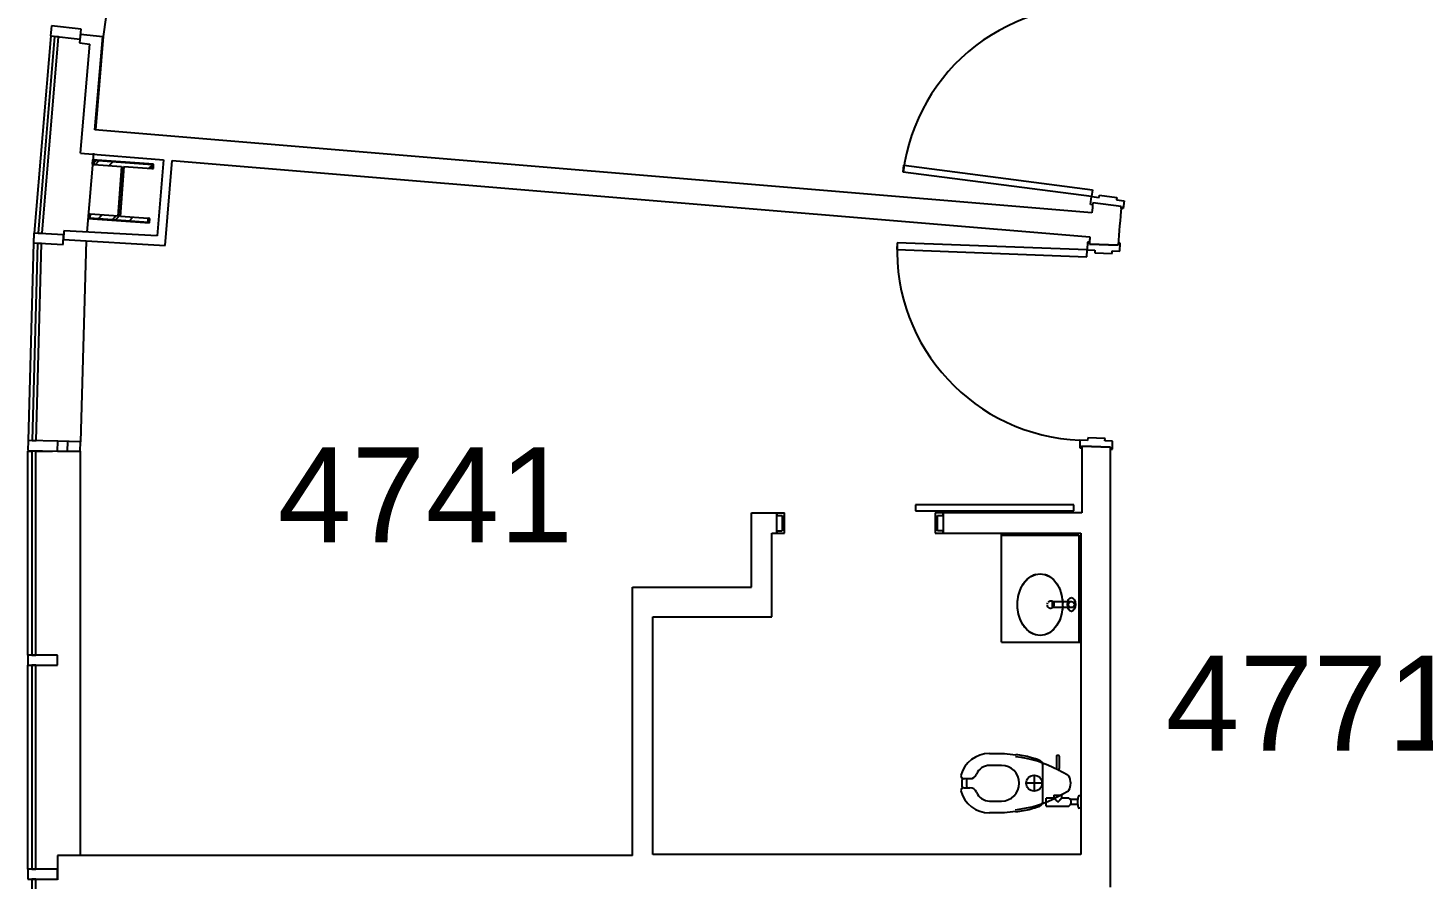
# Model space of a CAD drawing. Header units: inches. Extents: x -1050 to 5570, y -48 to 4302.
# Drawn here: x -42.7 to 309.5, y 3191.8 to 3406.5 of the extents above; entities that cross this region are included whole.
import ezdxf

# ---------------------------------------------------------------- set-up
doc = ezdxf.new("R2010")
doc.units = ezdxf.units.IN
doc.header["$LTSCALE"] = 98
doc.header["$MEASUREMENT"] = 0
for name, color, linetype in [('A-ANNO-ROOM', 4, 'CONTINUOUS'), ('A-COLS', 5, 'CONTINUOUS'), ('A-DOOR', 2, 'CONTINUOUS'), ('A-FLOR-PFIX', 2, 'CONTINUOUS'), ('A-GLAZ', 2, 'CONTINUOUS'), ('A-WALL-FULL', 6, 'CONTINUOUS')]:
    doc.layers.add(name, color=color, linetype=linetype)
doc.styles.add('Arial', font='arial.ttf')

msp = doc.modelspace()

# ---------------------------------------------------------------- linework, layer by layer
at = {"layer": 'A-COLS'}
for p, q in [((-26.39, 3373.18), (-26.47, 3372.1)), ((-26.47, 3372.1), (-26.07, 3372.07)), ((-10.93, 3372.1), (-26.39, 3373.18)), ((-26, 3373.02), (-26.07, 3372.08)), ((-26.07, 3372.08), (-19.03, 3371.58)), ((-26.04, 3372.48), (-25.54, 3372.98)), ((-11.34, 3371.99), (-26, 3373.02)), ((-25.61, 3372.04), (-24.73, 3372.93)), ((-22.12, 3371.8), (-21.23, 3372.68)), ((-19.07, 3371.58), (-19.95, 3359.01)), ((-19.03, 3371.58), (-19.91, 3359)), ((-19.32, 3358.96), (-18.44, 3371.54)), ((-19.28, 3358.96), (-18.4, 3371.53)), ((-18.44, 3371.54), (-11.4, 3371.05)), ((-12.15, 3371.1), (-11.34, 3371.91)), ((-11.4, 3371.05), (-11.34, 3371.99)), ((-11.4, 3371.04), (-11, 3371.01)), ((-11, 3371.01), (-10.93, 3372.1)), ((-19.58, 3363.67), (-18.95, 3364.3)), ((-19.86, 3359.65), (-19.23, 3360.29)), ((-27.35, 3359.53), (-27.42, 3358.44)), ((-27.42, 3358.44), (-11.96, 3357.36)), ((-26.95, 3359.5), (-27.35, 3359.53)), ((-26.95, 3359.49), (-27.01, 3358.55)), ((-27.01, 3358.55), (-12.35, 3357.52)), ((-19.91, 3359), (-26.95, 3359.49)), ((-24.85, 3358.4), (-23.97, 3359.28)), ((-21.36, 3358.16), (-20.48, 3359.04)), ((-20.55, 3358.1), (-19.29, 3359.35)), ((-12.28, 3358.46), (-19.32, 3358.96)), ((-17.05, 3357.85), (-16.16, 3358.74)), ((-12.35, 3357.52), (-12.28, 3358.46)), ((-11.88, 3358.44), (-12.28, 3358.47)), ((-11.96, 3357.36), (-11.88, 3358.44))]:
    msp.add_line(p, q, dxfattribs=at)
at = {"layer": 'A-DOOR'}
for p, q in [((178.23, 3370.14), (178.45, 3371.87)), ((178.45, 3371.87), (226.05, 3365.69)), ((225.83, 3363.95), (178.23, 3370.14)), ((225.57, 3361.97), (225.83, 3363.95)), ((226.05, 3365.69), (225.83, 3363.95)), ((225.83, 3363.95), (227.75, 3363.71)), ((227.75, 3363.71), (227.83, 3364.32)), ((227.83, 3364.32), (232.17, 3363.75)), ((232.17, 3363.75), (232.09, 3363.14)), ((226.07, 3361.91), (225.57, 3361.97)), ((226.13, 3362.4), (226.07, 3361.91)), ((233.32, 3361.47), (226.15, 3362.4)), ((232.09, 3363.14), (234.01, 3362.89)), ((233.26, 3360.97), (233.32, 3361.47)), ((233.75, 3360.91), (233.26, 3360.97)), ((234.01, 3362.89), (233.75, 3360.91)), ((176.74, 3352.3), (176.67, 3350.56)), ((176.67, 3350.56), (224.64, 3348.74)), ((224.7, 3350.49), (176.74, 3352.3)), ((224.64, 3348.74), (224.7, 3350.49)), ((224.78, 3352.49), (224.7, 3350.49)), ((224.7, 3350.49), (226.64, 3350.42)), ((225.28, 3352.47), (224.78, 3352.49)), ((225.26, 3351.97), (225.28, 3352.47)), ((232.5, 3351.7), (225.26, 3351.97)), ((226.64, 3350.42), (226.62, 3349.8)), ((226.62, 3349.8), (230.99, 3349.63)), ((230.99, 3349.63), (231.01, 3350.25)), ((231.01, 3350.25), (232.95, 3350.18)), ((232.52, 3352.2), (232.5, 3351.7)), ((233.02, 3352.18), (232.52, 3352.2)), ((232.95, 3350.18), (233.02, 3352.18)), ((222.89, 3302.52), (222.81, 3300.53)), ((222.81, 3300.53), (223.31, 3300.51)), ((224.82, 3302.45), (222.89, 3302.52)), ((223.31, 3300.51), (223.33, 3301.01)), ((223.33, 3301.01), (230.58, 3300.73)), ((224.85, 3303.08), (224.82, 3302.45)), ((229.22, 3302.91), (224.85, 3303.08)), ((229.2, 3302.29), (229.22, 3302.91)), ((231.13, 3302.21), (229.2, 3302.29)), ((230.58, 3300.73), (230.56, 3300.23)), ((230.56, 3300.23), (231.06, 3300.21)), ((231.06, 3300.21), (231.13, 3302.21)), ((221.33, 3286.14), (181.33, 3286.14)), ((181.33, 3286.14), (181.33, 3284.64)), ((221.33, 3284.64), (221.33, 3286.14)), ((146.33, 3284.14), (148.33, 3284.14)), ((146.33, 3284.14), (146.33, 3283.51)), ((146.33, 3284.14), (146.33, 3283.51)), ((146.33, 3283.51), (147.7, 3283.51)), ((147.7, 3283.51), (147.7, 3279.64)), ((147.7, 3283.51), (147.7, 3279.64)), ((148.33, 3279.01), (148.33, 3284.14)), ((148.33, 3279.01), (148.33, 3284.14)), ((181.33, 3284.64), (221.33, 3284.64)), ((188.33, 3284.14), (186.33, 3284.14)), ((186.33, 3284.14), (186.33, 3279.01)), ((186.95, 3279.64), (186.95, 3283.51)), ((186.95, 3283.51), (188.33, 3283.51)), ((188.33, 3283.51), (188.33, 3284.14)), ((146.33, 3279.64), (147.7, 3279.64)), ((146.33, 3279.64), (146.33, 3279.01)), ((146.33, 3279.64), (146.33, 3279.01)), ((146.33, 3279.01), (148.33, 3279.01)), ((186.33, 3279.01), (188.33, 3279.01)), ((188.33, 3279.64), (186.95, 3279.64)), ((188.33, 3279.01), (188.33, 3279.64))]:
    msp.add_line(p, q, dxfattribs=at)
for centre, start, end in [((225.83, 3363.95), 82.6019, 172.6019), ((225.83, 3363.95), 82.6019, 172.6019), ((224.7, 3350.49), 177.8341, 267.8341), ((224.7, 3350.49), 177.8341, 267.8341)]:
    msp.add_arc(centre, 48, start, end, dxfattribs=at)
at = {"layer": 'A-FLOR-PFIX'}
for p, q in [((203.08, 3251.51), (203.08, 3279.01)), ((203.08, 3278.51), (222.58, 3278.51)), ((222.58, 3278.51), (222.58, 3251.51)), ((209.46, 3267.31), (210.5, 3268.12)), ((210.5, 3268.12), (211.64, 3268.63)), ((211.46, 3268.57), (211.71, 3268.65)), ((211.64, 3268.63), (212.83, 3268.8)), ((212.83, 3268.8), (214.02, 3268.63)), ((214.02, 3268.63), (215.15, 3268.12)), ((215.15, 3268.12), (216.19, 3267.31)), ((207.39, 3263.42), (207.87, 3264.91)), ((207.87, 3264.91), (208.58, 3266.22)), ((208.58, 3266.22), (209.46, 3267.31)), ((216.19, 3267.31), (217.08, 3266.22)), ((217.08, 3266.22), (217.78, 3264.91)), ((217.78, 3264.91), (218.26, 3263.42)), ((207.14, 3261.83), (207.39, 3263.42)), ((207.14, 3260.2), (207.14, 3261.83)), ((214.84, 3261.69), (215.32, 3261.98)), ((215.32, 3261.98), (215.8, 3261.98)), ((215.8, 3261.98), (216.15, 3261.8)), ((215.97, 3261.76), (220.72, 3261.76)), ((215.97, 3260.26), (215.97, 3261.76)), ((216.15, 3261.8), (216.28, 3261.62)), ((216.28, 3261.62), (216.27, 3260.7)), ((218.26, 3263.42), (218.51, 3261.83)), ((218.51, 3261.83), (218.51, 3260.2)), ((207.39, 3258.61), (207.14, 3260.2)), ((207.87, 3257.12), (207.39, 3258.61)), ((215.52, 3260.02), (215.37, 3260.04)), ((215.92, 3260.18), (215.52, 3260.02)), ((216.27, 3260.7), (215.92, 3260.18)), ((220.72, 3260.26), (215.97, 3260.26)), ((218.26, 3258.61), (217.78, 3257.12)), ((218.51, 3260.2), (218.26, 3258.61)), ((208.58, 3255.81), (207.87, 3257.12)), ((209.46, 3254.72), (208.58, 3255.81)), ((210.5, 3253.91), (209.46, 3254.72)), ((216.19, 3254.72), (215.15, 3253.91)), ((217.08, 3255.81), (216.19, 3254.72)), ((217.78, 3257.12), (217.08, 3255.81)), ((203.08, 3251.51), (223.08, 3251.51)), ((211.64, 3253.4), (210.5, 3253.91)), ((211.71, 3253.38), (211.46, 3253.46)), ((212.83, 3253.23), (211.64, 3253.4)), ((214.02, 3253.4), (212.83, 3253.23)), ((215.15, 3253.91), (214.02, 3253.4)), ((200.06, 3223.45), (203.79, 3223.45)), ((216.96, 3222.81), (216.96, 3219.66)), ((217.59, 3222.91), (217.04, 3222.91)), ((217.67, 3222.81), (217.67, 3219.66)), ((203.06, 3220.45), (200.06, 3220.45)), ((213.41, 3220.51), (213.41, 3211.39)), ((219.78, 3217.99), (217.31, 3219.32)), ((217.92, 3219.05), (217.81, 3219.05)), ((195.1, 3217.09), (193.6, 3217.09)), ((213.31, 3215.95), (209.31, 3215.95)), ((211.31, 3217.95), (211.31, 3213.95)), ((193.6, 3214.81), (195.1, 3214.81)), ((216.31, 3212.2), (214.31, 3212.2)), ((214.31, 3212.07), (214.31, 3212.2)), ((214.31, 3211.7), (214.31, 3212.07)), ((216.31, 3212.95), (216.31, 3212.2)), ((216.31, 3212.95), (216.6, 3212.95)), ((216.6, 3212.95), (216.81, 3212.95)), ((216.81, 3212.95), (217.05, 3212.95)), ((217.05, 3212.95), (217.57, 3212.95)), ((217.31, 3212.58), (219.78, 3213.91)), ((217.57, 3212.95), (218.02, 3212.95)), ((218.02, 3212.95), (218.18, 3212.95)), ((218.18, 3212.95), (218.31, 3212.95)), ((218.31, 3212.2), (218.31, 3212.95)), ((220.07, 3212.2), (218.31, 3212.2)), ((218.36, 3212.91), (218.36, 3213.15)), ((222.31, 3211.83), (220.49, 3211.83)), ((222.31, 3210.58), (222.31, 3211.83)), ((223.06, 3212.76), (222.7, 3212.76)), ((200.06, 3211.45), (203.06, 3211.45)), ((203.79, 3208.45), (200.06, 3208.45)), ((214.31, 3211.46), (214.31, 3211.7)), ((214.31, 3211.2), (214.31, 3211.46)), ((214.31, 3210.94), (214.31, 3211.2)), ((214.31, 3210.49), (214.31, 3210.94)), ((214.31, 3210.2), (214.31, 3210.49)), ((214.31, 3210.2), (220.06, 3210.2)), ((222.31, 3210.58), (220.49, 3210.58)), ((223.06, 3209.65), (222.7, 3209.65))]:
    msp.add_line(p, q, dxfattribs=at)
for centre, radius in [((220.72, 3261.01), 0.75), ((211.31, 3215.95), 2)]:
    msp.add_circle(centre, radius, dxfattribs=at)
for centre, radius, start, end in [((215.58, 3261.01), 1, 152.4389, 170.9999), ((215.58, 3261.01), 1, 181.4853, 252), ((200.06, 3215.95), 7.5, 90, 165.1121), ((233.63, 3481.87), 260.14, 263.4139, 264.0565), ((203.44, 3193.52), 29.29, 61.7358, 83.7352), ((203.44, 3193.52), 29.79, 76.1737, 83.7352), ((217.07, 3222.8), 0.116, 108.3864, 173.6136), ((217.55, 3222.8), 0.116, 6.3864, 71.6136), ((200.06, 3216.9), 3.55, 90, 158.2237), ((203.06, 3215.95), 4.5, 270, 90), ((217.13, 3219.67), 0.173, 181.0648, 237.0648), ((216.92, 3219.42), 0.149, 2.3253, 41.3398), ((217.7, 3219.42), 0.149, 138.6602, 221.3398), ((217.49, 3219.67), 0.173, 302.9352, 358.9352), ((217.15, 3218.94), 0.58, 16.8881, 41.3398), ((217.66, 3218.64), 0.488, 35.7408, 58.3112), ((193.6, 3217.88), 0.787, 180, 270), ((200.06, 3215.95), 7, 169.5998, 190.4002), ((200.69, 3215.95), 6.45, 169.8161, 190.1839), ((195.1, 3218.89), 1.79, 270, 338.2237), ((219.31, 3217.11), 1, 39.5594, 61.7358), ((216.88, 3215.95), 3.67, 330.8866, 29.3), ((193.6, 3214.03), 0.787, 90, 180), ((200.06, 3215.95), 7.5, 194.8879, 270), ((195.1, 3213.02), 1.79, 21.7763, 90), ((200.06, 3215), 3.55, 201.7763, 270), ((203.44, 3238.38), 29.29, 276.2648, 298.2642), ((218.12, 3213.13), 0.33, 305.0019, 317.2424), ((219.31, 3214.79), 1, 298.2642, 320.968), ((219.57, 3211.2), 1.12, 296.3464, 63.5621), ((224.67, 3211.83), 2.36, 163.2822, 180), ((222.75, 3212.4), 0.358, 98.7178, 163.2822), ((233.63, 2950.03), 260.14, 95.9435, 96.5861), ((203.44, 3238.38), 29.79, 276.2648, 283.8263), ((224.67, 3210.58), 2.36, 180, 196.7178), ((222.75, 3210), 0.358, 196.7178, 261.2822)]:
    msp.add_arc(centre, radius, start, end, dxfattribs=at)
msp.add_ellipse((220.73, 3261.06), major_axis=(0, 1.75), ratio=0.571429, dxfattribs=at)
msp.add_ellipse((218.17, 3213.97), major_axis=(0, -1.12), ratio=0.5, start_param=0.260484, end_param=0.3552, dxfattribs=at)
for points, knots in [([(210.43, 3268.08), (210.78, 3268.29), (211.16, 3268.5), (211.56, 3268.6), (211.59, 3268.6)], [5.8415235, 5.8415235, 5.8415235, 5.8415235, 6.0415243, 6.0587858, 6.0587858, 6.0587858, 6.0587858]), ([(214.06, 3268.61), (214.1, 3268.6), (214.49, 3268.48), (214.88, 3268.29), (215.22, 3268.08)], [0.2243995, 0.2243995, 0.2243995, 0.2243995, 0.241661, 0.4416618, 0.4416618, 0.4416618, 0.4416618]), ([(207.77, 3264.64), (207.88, 3264.93), (208.03, 3265.25), (208.18, 3265.55), (208.2, 3265.58)], [5.1895316, 5.1895316, 5.1895316, 5.1895316, 5.3165414, 5.3302301, 5.3302301, 5.3302301, 5.3302301]), ([(208.46, 3266.04), (208.65, 3266.34), (208.86, 3266.63), (209.08, 3266.89), (209.08, 3266.89)], [5.4048623, 5.4048623, 5.4048623, 5.4048623, 5.5582024, 5.5583845, 5.5583845, 5.5583845, 5.5583845]), ([(209.37, 3267.2), (209.64, 3267.48), (209.98, 3267.76), (210.34, 3268.02), (210.4, 3268.06)], [5.6220806, 5.6220806, 5.6220806, 5.6220806, 5.7998634, 5.8343864, 5.8343864, 5.8343864, 5.8343864]), ([(215.25, 3268.05), (215.31, 3268.02), (215.67, 3267.78), (216.01, 3267.48), (216.28, 3267.2)], [0.448799, 0.448799, 0.448799, 0.448799, 0.4833219, 0.6611047, 0.6611047, 0.6611047, 0.6611047]), ([(216.57, 3266.89), (216.57, 3266.89), (216.79, 3266.63), (217, 3266.34), (217.19, 3266.04)], [0.7248008, 0.7248008, 0.7248008, 0.7248008, 0.7249829, 0.878323, 0.878323, 0.878323, 0.878323]), ([(217.45, 3265.58), (217.47, 3265.55), (217.63, 3265.25), (217.77, 3264.93), (217.88, 3264.64)], [0.9529552, 0.9529552, 0.9529552, 0.9529552, 0.9666439, 1.0936537, 1.0936537, 1.0936537, 1.0936537]), ([(207.11, 3261.39), (207.12, 3261.58), (207.14, 3261.91), (207.18, 3262.23), (207.19, 3262.36)], [4.7595613, 4.7595613, 4.7595613, 4.7595613, 4.8332195, 4.883074, 4.883074, 4.883074, 4.883074]), ([(207.31, 3263.07), (207.36, 3263.32), (207.44, 3263.64), (207.53, 3263.96), (207.56, 3264.03)], [4.9749558, 4.9749558, 4.9749558, 4.9749558, 5.0748804, 5.1046577, 5.1046577, 5.1046577, 5.1046577]), ([(218.09, 3264.03), (218.12, 3263.96), (218.21, 3263.64), (218.29, 3263.32), (218.34, 3263.07)], [1.1785276, 1.1785276, 1.1785276, 1.1785276, 1.2083049, 1.3082295, 1.3082295, 1.3082295, 1.3082295]), ([(218.46, 3262.36), (218.48, 3262.23), (218.51, 3261.91), (218.53, 3261.58), (218.54, 3261.39)], [1.4001113, 1.4001113, 1.4001113, 1.4001113, 1.4499658, 1.523624, 1.523624, 1.523624, 1.523624]), ([(207.19, 3259.67), (207.18, 3259.8), (207.14, 3260.12), (207.12, 3260.45), (207.11, 3260.64)], [4.541704, 4.541704, 4.541704, 4.541704, 4.5915585, 4.6652167, 4.6652167, 4.6652167, 4.6652167]), ([(207.56, 3258), (207.53, 3258.07), (207.44, 3258.39), (207.36, 3258.71), (207.31, 3258.96)], [4.3201203, 4.3201203, 4.3201203, 4.3201203, 4.3498975, 4.4498221, 4.4498221, 4.4498221, 4.4498221]), ([(218.34, 3258.96), (218.29, 3258.71), (218.21, 3258.39), (218.12, 3258.07), (218.09, 3258)], [1.8333632, 1.8333632, 1.8333632, 1.8333632, 1.9332878, 1.963065, 1.963065, 1.963065, 1.963065]), ([(218.54, 3260.64), (218.53, 3260.45), (218.51, 3260.12), (218.48, 3259.8), (218.46, 3259.67)], [1.6179686, 1.6179686, 1.6179686, 1.6179686, 1.6916268, 1.7414813, 1.7414813, 1.7414813, 1.7414813]), ([(208.2, 3256.45), (208.18, 3256.48), (208.02, 3256.78), (207.88, 3257.1), (207.77, 3257.39)], [4.0945479, 4.0945479, 4.0945479, 4.0945479, 4.1082365, 4.2352464, 4.2352464, 4.2352464, 4.2352464]), ([(209.08, 3255.14), (209.08, 3255.14), (208.86, 3255.4), (208.65, 3255.69), (208.46, 3255.99)], [3.8663935, 3.8663935, 3.8663935, 3.8663935, 3.8665756, 4.0199157, 4.0199157, 4.0199157, 4.0199157]), ([(210.4, 3253.97), (210.34, 3254.01), (209.98, 3254.25), (209.64, 3254.55), (209.37, 3254.83)], [3.5903916, 3.5903916, 3.5903916, 3.5903916, 3.6249146, 3.8026973, 3.8026973, 3.8026973, 3.8026973]), ([(216.28, 3254.83), (216.01, 3254.55), (215.67, 3254.27), (215.31, 3254.01), (215.26, 3253.97)], [2.480488, 2.480488, 2.480488, 2.480488, 2.6582707, 2.6927937, 2.6927937, 2.6927937, 2.6927937]), ([(217.19, 3255.99), (217, 3255.69), (216.79, 3255.4), (216.57, 3255.14), (216.57, 3255.14)], [2.2632696, 2.2632696, 2.2632696, 2.2632696, 2.4166097, 2.4167919, 2.4167919, 2.4167919, 2.4167919]), ([(217.88, 3257.39), (217.77, 3257.1), (217.63, 3256.78), (217.47, 3256.48), (217.45, 3256.45)], [2.0479389, 2.0479389, 2.0479389, 2.0479389, 2.1749488, 2.1886374, 2.1886374, 2.1886374, 2.1886374]), ([(211.59, 3253.42), (211.56, 3253.43), (211.16, 3253.55), (210.78, 3253.74), (210.43, 3253.95)], [3.3659921, 3.3659921, 3.3659921, 3.3659921, 3.3832536, 3.5832545, 3.5832545, 3.5832545, 3.5832545]), ([(215.22, 3253.95), (214.88, 3253.74), (214.49, 3253.53), (214.1, 3253.43), (214.06, 3253.43)], [2.6999308, 2.6999308, 2.6999308, 2.6999308, 2.8999317, 2.9171932, 2.9171932, 2.9171932, 2.9171932]), ([(212.36, 3221.94), (212.48, 3221.91), (212.66, 3221.83), (212.86, 3221.68), (213, 3221.55), (213.12, 3221.41), (213.26, 3221.2), (213.38, 3220.9), (213.41, 3220.64), (213.41, 3220.51)], [0, 0, 0, 0, 0.2, 0.3, 0.4, 0.5, 0.6, 0.8, 1, 1, 1, 1]), ([(216.31, 3212.2), (216.31, 3212.2), (216.32, 3212.2), (216.33, 3212.18), (216.35, 3212.17), (216.37, 3212.15), (216.39, 3212.12), (216.42, 3212.1), (216.45, 3212.07), (216.48, 3212.04), (216.51, 3212), (216.55, 3211.97), (216.57, 3211.94), (216.59, 3211.93)], [0, 0, 0, 0, 0.0714286, 0.1071429, 0.1428571, 0.1785714, 0.2142857, 0.25, 0.2857143, 0.3214286, 0.3571429, 0.3928571, 0.4285713, 0.4285713, 0.4285713, 0.4285713]), ([(216.59, 3211.93), (216.6, 3211.91), (216.63, 3211.89), (216.68, 3211.83), (216.72, 3211.79), (216.75, 3211.76)], [0.4285714, 0.4285714, 0.4285714, 0.4285714, 0.4642857, 0.5, 0.5714284, 0.5714284, 0.5714284, 0.5714284]), ([(216.75, 3211.76), (216.77, 3211.75), (216.8, 3211.72), (216.85, 3211.66), (216.9, 3211.61), (216.93, 3211.58)], [0.5714286, 0.5714286, 0.5714286, 0.5714286, 0.6071429, 0.6428571, 0.7142855, 0.7142855, 0.7142855, 0.7142855]), ([(217.81, 3211.7), (217.83, 3211.72), (217.87, 3211.76), (217.92, 3211.81), (217.94, 3211.84), (217.96, 3211.85)], [0.375, 0.375, 0.375, 0.375, 0.4375, 0.46875, 0.5, 0.5, 0.5, 0.5]), ([(217.96, 3211.85), (217.97, 3211.86), (217.99, 3211.88), (218.03, 3211.92), (218.06, 3211.95), (218.08, 3211.97), (218.09, 3211.98)], [0.5000002, 0.5000002, 0.5000002, 0.5000002, 0.53125, 0.5625, 0.59375, 0.625, 0.625, 0.625, 0.625]), ([(218.09, 3211.98), (218.1, 3211.99), (218.12, 3212.01), (218.15, 3212.04), (218.18, 3212.07), (218.21, 3212.1), (218.23, 3212.12), (218.26, 3212.15), (218.27, 3212.16), (218.28, 3212.17)], [0.625, 0.625, 0.625, 0.625, 0.65625, 0.6875, 0.71875, 0.75, 0.78125, 0.8125, 0.8749999, 0.8749999, 0.8749999, 0.8749999]), ([(213.41, 3211.39), (213.41, 3211.26), (213.39, 3211.07), (213.31, 3210.83), (213.23, 3210.67), (213.15, 3210.54), (213.08, 3210.44), (213.02, 3210.37), (212.95, 3210.3), (212.86, 3210.22), (212.75, 3210.14), (212.59, 3210.04), (212.45, 3209.99), (212.36, 3209.96)], [0, 0, 0, 0, 0.2, 0.3, 0.4, 0.475, 0.55, 0.5875, 0.625, 0.7, 0.775, 0.85, 1, 1, 1, 1]), ([(217.64, 3211.54), (217.67, 3211.56), (217.73, 3211.62), (217.78, 3211.67), (217.81, 3211.7)], [0.25, 0.25, 0.25, 0.25, 0.3125, 0.375, 0.375, 0.375, 0.375])]:
    msp.add_open_spline(points, degree=3, knots=knots, dxfattribs=at)
for points in [[(210.56, 3222.45), (210.87, 3222.37), (211.47, 3222.21), (212.07, 3222.04), (212.36, 3221.94)], [(218.28, 3212.17), (218.29, 3212.18), (218.31, 3212.2), (218.31, 3212.2), (218.31, 3212.2)], [(212.36, 3209.96), (212.07, 3209.87), (211.47, 3209.69), (210.87, 3209.53), (210.56, 3209.46)], [(216.93, 3211.58), (216.99, 3211.52), (217.06, 3211.46), (217.12, 3211.39)], [(217.12, 3211.39), (217.18, 3211.33), (217.25, 3211.27), (217.31, 3211.2)], [(217.31, 3211.2), (217.37, 3211.26), (217.42, 3211.31), (217.48, 3211.37)], [(217.48, 3211.37), (217.54, 3211.43), (217.59, 3211.48), (217.64, 3211.54)]]:
    msp.add_open_spline(points, degree=3, dxfattribs=at)
at = {"layer": 'A-GLAZ'}
for p, q in [((-16.45, 3455.5), (-23.65, 3404.3)), ((-36.81, 3405.82), (-36.82, 3405.77)), ((-36.82, 3405.77), (-36.82, 3405.73)), ((-36.92, 3404.53), (-41.1, 3354.75)), ((-35.94, 3404.35), (-40.1, 3354.76)), ((-39.1, 3354.68), (-34.94, 3404.27)), ((-34.94, 3404.27), (-35.94, 3404.35)), ((-23.65, 3404.3), (-25.62, 3380.78)), ((-26.12, 3374.9), (-27.79, 3355.01)), ((-41.21, 3353.55), (-41.21, 3353.51)), ((-41.21, 3353.51), (-41.21, 3353.46)), ((-40.1, 3354.76), (-39.1, 3354.68)), ((-27.97, 3352.77), (-29.36, 3302.07)), ((-41.24, 3352.26), (-42.6, 3302.43)), ((-40.25, 3352.14), (-41.6, 3302.4)), ((-40.6, 3302.38), (-39.25, 3352.11)), ((-39.25, 3352.11), (-40.25, 3352.14)), ((-41.6, 3302.4), (-40.6, 3302.38)), ((-29.36, 3302.07), (-35.1, 3302.23)), ((-42.67, 3299.76), (-41.67, 3299.76)), ((-42.67, 3248.26), (-42.67, 3299.76)), ((-40.67, 3299.76), (-41.67, 3299.76)), ((-41.67, 3299.76), (-41.67, 3248.26)), ((-40.67, 3299.76), (-36.48, 3299.76)), ((-40.67, 3248.26), (-40.67, 3299.76)), ((-35.17, 3299.76), (-29.42, 3299.76)), ((-29.42, 3197.7), (-29.42, 3299.76)), ((-41.67, 3248.26), (-40.67, 3248.26)), ((-42.67, 3194.26), (-42.67, 3245.76)), ((-40.67, 3245.76), (-41.67, 3245.76)), ((-41.67, 3245.76), (-41.67, 3194.26)), ((-40.67, 3194.26), (-40.67, 3245.76)), ((-41.67, 3194.26), (-40.67, 3194.26)), ((-40.67, 3191.76), (-41.67, 3191.76)), ((-41.67, 3191.76), (-41.67, 3140.26)), ((-40.67, 3140.26), (-40.67, 3191.76))]:
    msp.add_line(p, q, dxfattribs=at)
at = {"layer": 'A-GLAZ', "extrusion": (0, 0, -1)}
for p, q in [((-36.68, 3407.02), (-36.96, 3404.53)), ((-29.23, 3406.18), (-36.68, 3407.02)), ((-29.5, 3403.7), (-29.23, 3406.18)), ((-36.96, 3404.53), (-29.5, 3403.7)), ((-41.14, 3354.76), (-41.28, 3352.26)), ((-33.65, 3354.34), (-41.14, 3354.76)), ((-33.79, 3351.84), (-33.65, 3354.34)), ((-41.28, 3352.26), (-33.79, 3351.84)), ((-42.6, 3302.43), (-42.67, 3299.93)), ((-42.67, 3299.93), (-35.17, 3299.73)), ((-35.1, 3302.23), (-42.6, 3302.43)), ((-35.17, 3299.73), (-35.1, 3302.23)), ((-35.17, 3248.26), (-42.67, 3248.26)), ((-42.67, 3248.26), (-42.67, 3245.76)), ((-35.17, 3245.76), (-35.17, 3248.26)), ((-42.67, 3245.76), (-35.17, 3245.76)), ((-35.17, 3194.26), (-42.67, 3194.26)), ((-42.67, 3194.26), (-42.67, 3191.76)), ((-35.17, 3191.76), (-35.17, 3194.26)), ((-42.67, 3191.76), (-35.17, 3191.76))]:
    msp.add_line(p, q, dxfattribs=at)
at = {"layer": 'A-WALL-FULL'}
for p, q in [((-29.36, 3404.94), (-29.61, 3402.7)), ((-29.61, 3402.7), (-27.07, 3402.42)), ((-29.37, 3374.94), (-27.07, 3402.42)), ((-29.36, 3404.94), (-23.77, 3404.31)), ((-25.75, 3380.79), (-23.77, 3404.31)), ((225.9, 3359.88), (-25.75, 3380.79)), ((-29.37, 3374.94), (-8.47, 3373.21)), ((-8.47, 3373.21), (-10.07, 3354.02)), ((-8, 3351.65), (-6.23, 3373.02)), ((-6.23, 3373.02), (225.39, 3353.78)), ((233.32, 3361.47), (226.15, 3362.4)), ((-33.58, 3355.34), (-33.71, 3353.09)), ((-33.71, 3353.09), (-8, 3351.65)), ((-10.07, 3354.02), (-33.58, 3355.34)), ((225.26, 3351.97), (232.5, 3351.7)), ((-32.67, 3299.76), (-32.61, 3302.16)), ((-29.48, 3302.07), (-29.54, 3299.76)), ((223.33, 3301.06), (223.33, 3284.14)), ((223.34, 3301.06), (223.33, 3301.06)), ((223.34, 3301.01), (223.34, 3301.06)), ((230.58, 3300.73), (223.34, 3301.01)), ((230.58, 3189.7), (230.58, 3300.73)), ((139.95, 3284.14), (146.33, 3284.14)), ((139.95, 3265.45), (139.95, 3284.14)), ((146.33, 3279.01), (146.33, 3284.14)), ((146.33, 3279.01), (146.33, 3284.14)), ((223.33, 3284.14), (188.33, 3284.14)), ((188.33, 3284.14), (188.33, 3279.01)), ((145.08, 3279.01), (146.33, 3279.01)), ((145.08, 3257.95), (145.08, 3279.01)), ((188.33, 3279.01), (223.08, 3279.01)), ((223.08, 3279.01), (223.08, 3197.95)), ((109.95, 3197.7), (109.95, 3265.45)), ((109.95, 3265.45), (139.95, 3265.45)), ((115.08, 3197.95), (115.08, 3257.95)), ((115.08, 3257.95), (145.08, 3257.95)), ((109.95, 3197.7), (-35.17, 3197.7)), ((-35.17, 3197.7), (-35.17, 3191.58)), ((223.08, 3197.95), (115.08, 3197.95))]:
    msp.add_line(p, q, dxfattribs=at)
for radius, start, end in [(673.25, 174.77253, 174.98819), (666, 174.79617, 175.63985), (673.25, 175.50945, 175.66349)]:
    msp.add_arc((896.58, 3301.06), radius, start, end, dxfattribs=at)

# ---------------------------------------------------------------- texts
at = {"layer": 'A-ANNO-ROOM', "style": 'Arial'}
for s, p in [('4741', (20.39, 3276.71)), ('4771', (244.5, 3224.16))]:
    msp.add_text(s, height=24, dxfattribs=at).set_placement(p)

doc.saveas('drawing.dxf')
